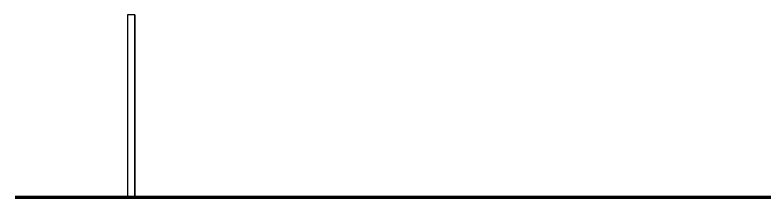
# Model space of a CAD drawing. Header units: centimetres. Extents: x 48 to 15845, y 265 to 7947.
# Drawn here: x 51.41 to 61.77, y 266.41 to 268.92 of the extents above; entities that cross this region are included whole.
import ezdxf

# ---------------------------------------------------------------- set-up
doc = ezdxf.new("R2010")
doc.units = ezdxf.units.CM
doc.layers.add('bajo', color=152, linetype='Continuous', lineweight=13)
doc.layers.add('TIERRA', color=3, linetype='Continuous', lineweight=90)

msp = doc.modelspace()

# ---------------------------------------------------------------- linework, layer by layer
at = {"layer": 'bajo', "linetype": 'ByBlock', "lineweight": 25}
for p, q in [((53.0649, 268.9208), (52.9649, 268.9208)), ((52.9649, 268.9208), (52.9649, 266.4208)), ((53.0649, 266.4208), (53.0649, 268.9208)), ((53.0649, 268.9208), (53.0649, 266.4208)), ((53.0649, 268.9208), (53.0649, 266.4208))]:
    msp.add_line(p, q, dxfattribs=at)
at = {"layer": 'TIERRA', "linetype": 'ByBlock', "lineweight": 80}
msp.add_line((51.4118, 266.4076), (73.891, 266.4076), dxfattribs=at)

doc.saveas('drawing.dxf')
